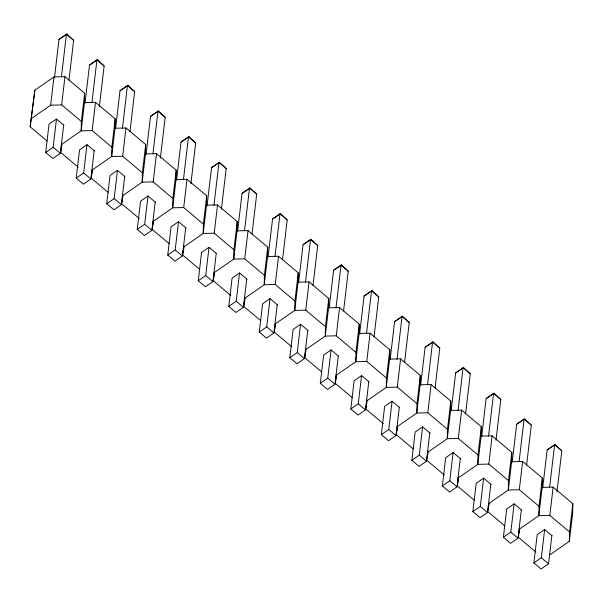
<?xml version="1.0" encoding="UTF-8"?>
<svg xmlns="http://www.w3.org/2000/svg" width="603" height="603" viewBox="0 0 603 603"><rect width="100%" height="100%" fill="white"/><g stroke="black" fill="none" stroke-linecap="round" stroke-linejoin="round"><path stroke-width="0.9" d="M47.034 140.996L30.15 126.796L34.868 90.194L53.968 76.935L64.973 76.671L84.676 93.239L81.36 121.489L81.164 130.843L62.056 144.102L60.662 152.446L78.247 167.242M108.058 192.304L91.174 178.104L92.568 169.76L111.668 156.501L111.864 147.147L92.169 130.58L81.164 130.843L84.48 102.593L84.676 93.239M139.27 218.55L121.685 203.754L123.08 195.41L142.18 182.151L142.376 172.797L122.68 156.237L111.668 156.501L114.992 128.243L115.188 118.889L95.485 102.329L84.48 102.593M169.081 243.612L152.197 229.411L153.592 221.067L172.692 207.809L172.888 198.455L153.192 181.887L142.18 182.151L145.504 153.901L145.7 144.547L125.997 127.979L114.992 128.243M199.593 269.262L182.701 255.069L184.103 246.717L203.203 233.467L203.399 224.105L183.696 207.545L172.692 207.809L176.016 179.558L176.212 170.197L156.509 153.637L145.504 153.901M230.806 295.508L213.213 280.719L214.615 272.375L233.715 259.117L233.911 249.763L214.208 233.195L203.203 233.467L206.52 205.208L206.716 195.854L187.02 179.287L176.016 179.558M260.609 320.57L243.725 306.377L245.127 298.025L264.227 284.774L264.423 275.413L244.72 258.853L233.715 259.117L237.032 230.866L237.228 221.505L217.532 204.945L206.52 205.208M291.829 346.815L274.237 332.027L275.631 323.683L294.739 310.424L294.935 301.07L275.232 284.503L264.227 284.774L267.544 256.516L267.74 247.162L248.044 230.595L237.032 230.866M321.633 371.878L304.749 357.685L306.143 349.341L325.251 336.082L325.447 326.728L305.744 310.161L294.739 310.424L298.055 282.174L298.251 272.82L278.548 256.252L267.544 256.516M352.144 397.535L335.26 383.335L336.655 374.991L355.755 361.732L355.951 352.378L336.255 335.811L325.251 336.082L328.567 307.824L328.763 298.47L309.06 281.91L298.055 282.174M383.357 423.781L365.772 408.992L367.167 400.648L386.267 387.39L386.463 378.036L366.767 361.468L355.755 361.732L359.079 333.482L359.275 324.128L339.572 307.56L328.567 307.824M413.168 448.843L396.284 434.642L397.679 426.298L416.779 413.04L416.975 403.686L397.279 387.126L386.267 387.39L389.591 359.132L389.787 349.778L370.084 333.218L359.079 333.482M444.381 475.089L426.788 460.3L428.19 451.956L447.29 438.698L447.486 429.344L427.791 412.776L416.779 413.04L420.103 384.789L420.299 375.435L400.596 358.868L389.591 359.132M474.192 500.151L457.3 485.95L458.702 477.606L477.802 464.348L477.998 454.994L458.295 438.434L447.29 438.698L450.607 410.439L450.803 401.085L431.107 384.526L420.103 384.789M504.696 525.801L487.812 511.608L489.214 503.264L508.314 490.005L508.51 480.651L488.807 464.084L477.802 464.348L481.119 436.097L481.315 426.743L461.619 410.176L450.607 410.439M535.916 552.047L518.324 537.258L519.718 528.914L538.826 515.655L539.022 506.301L519.319 489.742L508.314 490.005L511.63 461.747L511.826 452.393L492.131 435.833L481.119 436.097M550.23 554.572L569.338 541.313L569.534 531.959L549.83 515.392L538.826 515.655L542.142 487.405L542.338 478.051L522.643 461.483L511.63 461.747M542.142 487.405L553.147 487.141L572.85 503.701L572.654 513.055L569.338 541.313M30.15 126.796L34.868 90.194M31.544 118.452L50.652 105.193L53.968 76.935M63.677 125.092L60.36 153.35L52.921 158.514L45.707 152.453L49.031 124.203L56.471 119.032L63.933 125.311M54.526 77.418L58.988 39.436L66.918 34.017L73.634 40.333L68.953 80.169M45.707 152.453L53.154 147.29L56.471 119.032M61.423 76.89L66.428 34.273L66.918 34.017M81.36 121.489L61.657 104.93L64.973 76.671M60.662 152.446L60.873 150.629M61.091 148.805L61.627 144.245M94.189 150.75L90.872 179.001L83.425 184.171L76.219 178.111L79.543 149.853L86.983 144.69L94.445 150.961M85.038 103.075L89.5 65.094L97.43 59.674L104.146 65.991L99.359 106.746M76.219 178.111L83.666 172.94L86.983 144.69M91.935 102.54L96.94 59.931L97.43 59.674M92.169 130.58L95.485 102.329M91.279 177.192L92.138 169.903M111.864 147.147L115.188 118.889M124.7 176.408L121.384 204.658L113.937 209.821L106.731 203.761L110.047 175.511L117.495 170.347L124.949 176.619M115.55 128.725L120.005 90.744L127.942 85.325L134.657 91.641L129.977 131.477M106.731 203.761L114.171 198.598L117.495 170.347M122.447 128.198L127.452 85.581L134.657 91.641M122.68 156.237L125.997 127.979M121.896 201.937L122.756 194.641M142.376 172.797L145.7 144.547M155.212 202.058L151.896 230.316L144.449 235.479L137.243 229.419L140.559 201.161L148.006 195.998L155.461 202.269M146.054 154.383L150.516 116.402L158.453 110.982L165.169 117.299L160.383 158.054M137.243 229.419L144.682 224.256L148.006 195.998M152.958 153.848L157.963 111.238L165.169 117.299M153.192 181.887L156.509 153.637M152.197 229.411L153.154 221.211M172.888 198.455L176.212 170.197M185.724 227.715L182.4 255.966L174.96 261.129L167.755 255.069L171.071 226.818L178.518 221.655L185.973 227.926M176.566 180.033L181.028 142.052L188.958 136.64L195.681 142.949L190.895 183.711M167.755 255.069L175.194 249.906L178.518 221.655M183.463 179.506L188.475 136.889L188.958 136.64M183.696 207.545L187.02 179.287M182.92 253.245L183.772 245.949M203.399 224.105L206.716 195.854M216.236 253.366L212.912 281.624L205.472 286.787L198.266 280.727L201.583 252.469L209.022 247.305L216.485 253.577M207.078 205.691L211.54 167.709L219.469 162.29L226.193 168.606L221.399 209.362M198.266 280.727L205.706 275.563L209.022 247.305M213.975 205.156L218.979 162.546L219.469 162.29M214.208 233.195L217.532 204.945M213.537 277.983L214.178 272.518M233.911 249.763L237.228 221.505M246.748 279.023L243.424 307.274L235.984 312.437L228.778 306.377L232.095 278.126L239.534 272.963L246.996 279.234M237.59 231.341L242.052 193.367L249.981 187.948L256.705 194.256L252.024 234.092M228.778 306.377L236.218 301.214L239.534 272.963M244.486 230.813L249.491 188.196L256.705 194.256M244.72 258.853L248.044 230.595M243.831 305.465L244.795 297.256M264.423 275.413L267.74 247.162M277.252 304.673L273.935 332.931L266.496 338.095L259.282 332.034L262.606 303.776L270.046 298.613L277.508 304.884M268.101 256.999L272.564 219.017L280.493 213.598L287.209 219.914L282.536 259.742M259.282 332.034L266.73 326.871L270.046 298.613M274.998 256.463L280.003 213.854L287.209 219.914M275.232 284.503L278.548 256.252M274.561 329.291L275.202 323.826M294.935 301.07L298.251 272.82M307.764 330.331L304.447 358.581L297.008 363.745L289.794 357.685L293.118 329.434L300.558 324.271L308.02 330.542M298.613 282.649L303.075 244.675L311.005 239.255L317.721 245.564L313.047 285.4M289.794 357.685L297.241 352.521L300.558 324.271M305.51 282.121L310.515 239.504L311.005 239.255M305.744 310.161L309.06 281.91M304.749 357.685L305.819 348.564M325.447 326.728L328.763 298.47M338.275 355.981L334.959 384.239L327.512 389.402L320.306 383.342L323.63 355.084L331.07 349.921L338.532 356.192M329.23 307.379L333.587 270.325L341.517 264.905L348.233 271.222L343.552 311.05M320.306 383.342L327.753 378.179L331.07 349.921M336.022 307.771L341.027 265.162L341.517 264.905M336.255 335.811L339.572 307.56M335.366 382.423L336.225 375.134M355.951 352.378L359.275 324.128M368.787 381.639L365.471 409.889L358.024 415.052L350.818 408.992L354.134 380.742L361.581 375.579L369.044 381.85M359.637 333.964L364.099 295.983L372.028 290.563L378.744 296.872L374.064 336.708M350.818 408.992L358.265 403.829L361.581 375.579M366.534 333.429L371.538 290.812L378.744 296.872M366.767 361.468L370.084 333.218M365.772 408.992L366.843 399.872M386.463 378.036L389.787 349.778M399.299 407.289L395.983 435.547L388.536 440.71L381.33 434.65L384.646 406.392L392.093 401.229L399.548 407.5M390.141 359.614L394.603 321.633L402.54 316.213L409.256 322.53L404.575 362.365M381.33 434.65L388.769 429.487L392.093 401.229M397.045 359.079L402.05 316.469L409.256 322.53M397.279 387.126L400.596 358.868M396.39 433.73L397.241 426.442M416.975 403.686L420.299 375.435M429.811 432.946L426.487 461.197L419.047 466.36L411.841 460.3L415.158 432.05L422.605 426.886L430.06 433.158M420.653 385.272L425.115 347.29L433.044 341.871L439.768 348.18L435.087 388.015M411.841 460.3L419.281 455.137L422.605 426.886M427.557 384.737L432.562 342.12L433.044 341.871M427.791 412.776L431.107 384.526M427.112 457.564L427.866 451.18M447.486 429.344L450.803 401.085M460.323 458.597L456.999 486.855L449.559 492.018L442.353 485.958L445.67 457.707L453.117 452.536L460.571 458.808M451.165 410.922L455.627 372.94L463.556 367.521L470.28 373.837L465.599 413.673M442.353 485.958L449.793 480.795L453.117 452.536M458.061 410.387L463.074 367.777L463.556 367.521M458.295 438.434L461.619 410.176M457.3 485.95L458.37 476.837M477.998 454.994L481.315 426.743M490.834 484.254L487.51 512.505L480.071 517.675L472.865 511.615L476.182 483.357L483.621 478.194L491.083 484.465M481.676 436.58L486.139 398.598L494.068 393.179L500.791 399.488L495.998 440.25M472.865 511.615L480.305 506.445L483.621 478.194M488.573 436.044L493.578 393.427L500.791 399.488M488.807 464.084L492.131 435.833M488.031 509.784L488.777 503.399M508.51 480.651L511.826 452.393M521.339 509.904L518.022 538.162L510.583 543.326L503.377 537.265L506.693 509.015L514.133 503.844L521.595 510.115M512.188 462.23L516.65 424.248L524.58 418.829L531.303 425.145L526.623 464.981M503.377 537.265L510.816 532.102L514.133 503.844M519.085 461.694L524.09 419.085L531.303 425.145M519.319 489.742L522.643 461.483M518.324 537.258L518.542 535.434M518.753 533.617L519.394 528.145M539.022 506.301L542.338 478.051M551.851 535.562L548.534 563.813L541.095 568.983L533.881 562.923L537.205 534.665L544.645 529.502L552.107 535.773M542.7 487.887L547.162 449.906L555.092 444.486L561.808 450.795L557.021 491.558M533.881 562.923L541.328 557.752L544.645 529.502M549.597 487.352L554.602 444.735L555.092 444.486M549.83 515.392L553.147 487.141M569.534 531.959L572.85 503.701M127.942 85.325L120.005 90.744M158.453 110.982L150.516 116.402M249.981 187.948L242.052 193.367M280.493 213.598L272.564 219.017M372.028 290.563L364.099 295.983M402.54 316.213L394.603 321.633M494.068 393.179L486.139 398.598M58.988 39.436L65.772 34.816M89.5 65.094L96.284 60.466M181.028 142.052L187.819 137.431M211.54 167.709L218.331 163.081M303.075 244.675L309.867 240.047M333.587 270.325L340.371 265.697M425.115 347.29L431.906 342.662M455.627 372.94L462.418 368.312M516.65 424.248L523.442 419.62M547.162 449.906L553.953 445.278M50.652 105.193L61.657 104.93M66.428 34.273L73.634 40.333M96.94 59.931L104.146 65.991M188.475 136.889L195.681 142.949M218.979 162.546L226.193 168.606M310.515 239.504L317.721 245.564M341.027 265.162L348.233 271.222M432.562 342.12L439.768 348.18M463.074 367.777L470.28 373.837M554.602 444.735L561.808 450.795M53.154 147.29L60.36 153.35M83.666 172.94L90.872 179.001M114.171 198.598L121.384 204.658M144.682 224.256L151.896 230.316M175.194 249.906L182.4 255.966M205.706 275.563L212.912 281.624M236.218 301.214L243.424 307.274M266.73 326.871L273.935 332.931M297.241 352.521L304.447 358.581M327.753 378.179L334.959 384.239M358.265 403.829L365.471 409.889M388.769 429.487L395.983 435.547M419.281 455.137L426.487 461.197M449.793 480.795L456.999 486.855M480.305 506.445L487.51 512.505M510.816 532.102L518.022 538.162M541.328 557.752L548.534 563.813"/></g></svg>
